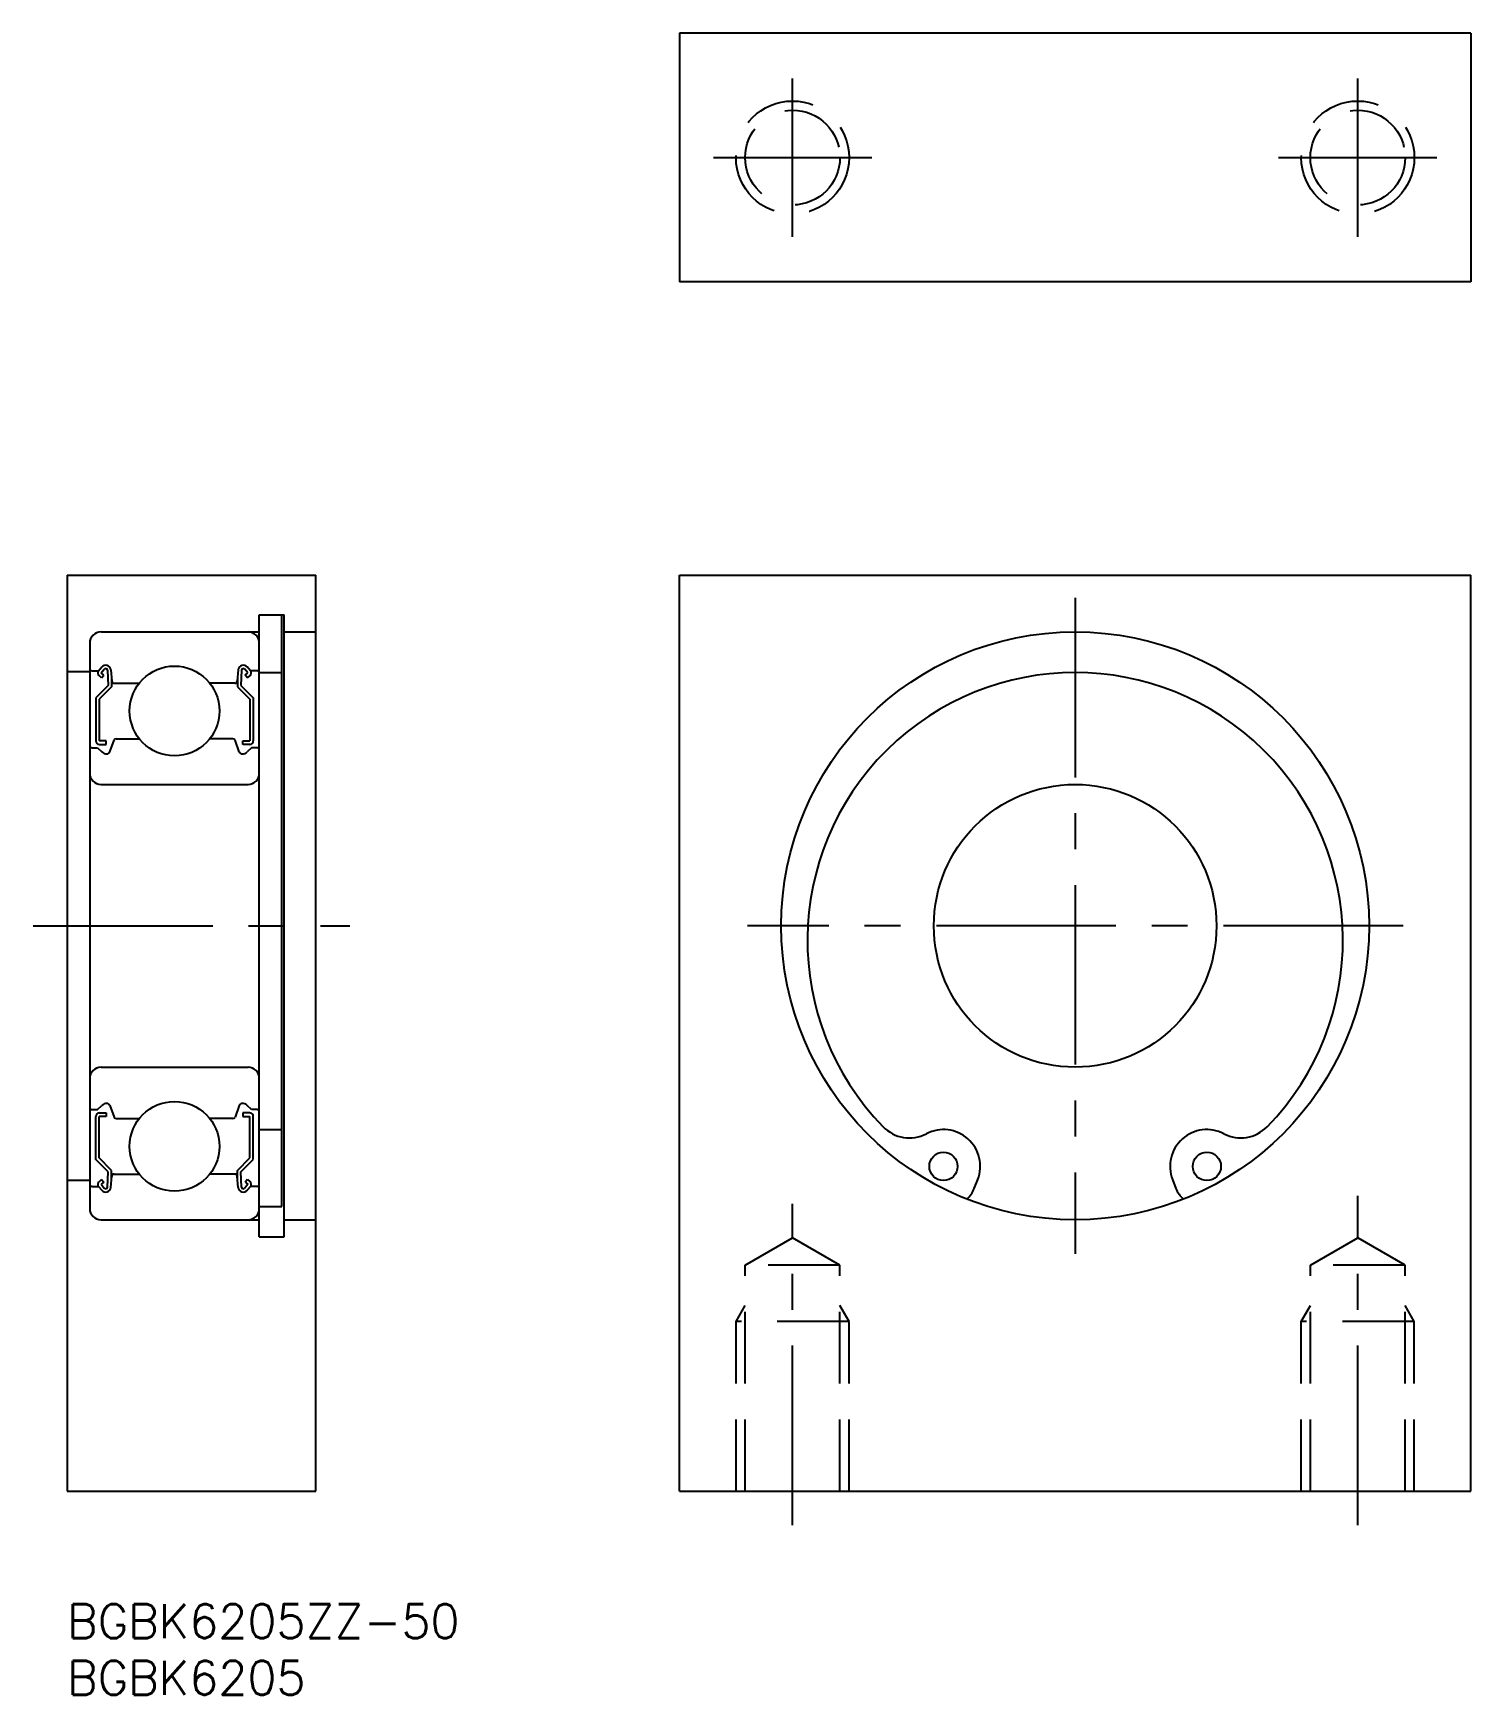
# Model space of a CAD drawing. Extents: x -3 to 124, y -8 to 139.
import ezdxf

# ---------------------------------------------------------------- set-up
doc = ezdxf.new("R2010")
doc.units = 0
doc.header["$LTSCALE"] = 0.5
doc.linetypes.add('CENTER', pattern=[50.8, 31.75, -6.35, 6.35, -6.35])
doc.linetypes.add('DASHED', pattern=[19.05, 12.7, -6.35])
for name, color, linetype in [('MSM_CENTER', 1, 'CENTER'), ('MSM_CONTINUOUS', 7, 'CONTINUOUS'), ('MSM_DASHED', 4, 'DASHED'), ('MSM_PART_NUMBER', 7, 'CONTINUOUS')]:
    doc.layers.add(name, color=color, linetype=linetype)
doc.styles.get("Standard").update_dxf_attribs({"font": 'txt.shx', "height": 3, "bigfont": 'bigfont.shx'})

# ---------------------------------------------------------------- blocks, each defined once
blk = doc.blocks.new('*U4')
at = {"layer": 'MSM_PART_NUMBER'}
blk.add_text('BGBK6205ZZ-50', height=3, dxfattribs=at).set_placement((0, -3))
blk = doc.blocks.new('*U5')
at = {"layer": 'MSM_PART_NUMBER'}
blk.add_text('BGBK6205', height=3, dxfattribs=at).set_placement((0, -8))

msp = doc.modelspace()

# ---------------------------------------------------------------- linework, layer by layer
at = {"layer": 'MSM_CENTER'}
for p, q in [((64.17, 120.94), (64.17, 134.94)), ((114.17, 120.94), (114.17, 134.94)), ((57.17, 127.94), (71.17, 127.94)), ((107.17, 127.94), (121.17, 127.94)), ((89.17, 89), (89.17, 31)), ((-3, 60), (25, 60)), ((118.17, 60), (60.17, 60)), ((64.17, 7), (64.17, 35.42)), ((114.17, 7), (114.17, 36.11))]:
    msp.add_line(p, q, dxfattribs=at)
at = {"layer": 'MSM_CONTINUOUS'}
for p, q in [((54.17, 138.94), (54.17, 116.94)), ((124.17, 138.94), (54.17, 138.94)), ((124.17, 138.94), (124.17, 116.94)), ((124.17, 116.94), (54.17, 116.94)), ((0, 91), (0, 10)), ((0, 91), (22, 91)), ((22, 10), (22, 91)), ((54.17, 10), (54.17, 91)), ((54.17, 91), (124.17, 91)), ((124.17, 10), (124.17, 91)), ((17, 32.5), (17, 87.5)), ((17, 87.5), (19.2, 87.5)), ((19, 35.18), (19, 87.5)), ((19.2, 32.5), (19.2, 87.5)), ((3, 86), (17, 86)), ((19.2, 86), (22, 86)), ((2, 85), (2, 35)), ((0, 82.5), (2, 82.5)), ((2.2, 82.55), (2.78, 82.55)), ((2.78, 82.55), (3.06, 82.89)), ((3.01, 82.36), (3.29, 82.69)), ((3.24, 82.16), (3.01, 82.36)), ((3.57, 82.6), (3.63, 81.25)), ((3.87, 82.63), (3.96, 81.63)), ((15.13, 82.63), (15.04, 81.63)), ((15.43, 82.6), (15.37, 81.25)), ((15.99, 82.36), (15.71, 82.69)), ((15.76, 82.16), (15.99, 82.36)), ((16.22, 82.55), (15.94, 82.89)), ((16.8, 82.55), (16.22, 82.55)), ((16.99, 82.4), (18.99, 82.4)), ((3.63, 81.25), (2.53, 80.15)), ((3.05, 81.93), (2.82, 82.13)), ((3.93, 81.13), (2.83, 80.03)), ((3.05, 81.93), (3.24, 82.16)), ((3.93, 81.98), (3.93, 81.13)), ((4.16, 81.45), (6.38, 81.45)), ((14.84, 81.45), (12.62, 81.45)), ((15.07, 81.98), (15.07, 81.13)), ((15.07, 81.13), (16.17, 80.03)), ((15.37, 81.25), (16.47, 80.15)), ((15.95, 81.93), (15.76, 82.16)), ((15.95, 81.93), (16.18, 82.13)), ((2.53, 80.15), (2.53, 76.35)), ((2.83, 80.03), (2.83, 76.35)), ((16.17, 80.03), (16.17, 76.35)), ((16.47, 80.15), (16.47, 76.35)), ((3.78, 75.4), (4.15, 76.42)), ((4.34, 76.55), (6.38, 76.55)), ((14.66, 76.55), (12.62, 76.55)), ((15.22, 75.4), (14.85, 76.42)), ((2.2, 75.75), (2.7, 75.75)), ((2.7, 75.75), (3.07, 75.38)), ((3.45, 76.35), (2.83, 76.35)), ((2.83, 76.05), (3.45, 76.05)), ((3.45, 76.05), (3.45, 76.35)), ((15.55, 76.35), (16.17, 76.35)), ((15.55, 76.05), (15.55, 76.35)), ((16.17, 76.05), (15.55, 76.05)), ((16.3, 75.75), (15.93, 75.38)), ((16.8, 75.75), (16.3, 75.75)), ((3, 72.5), (16, 72.5)), ((3, 47.5), (16, 47.5)), ((2.7, 43.75), (3.07, 44.12)), ((3.78, 44.1), (4.15, 43.08)), ((15.22, 44.1), (14.85, 43.08)), ((16.3, 43.75), (15.93, 44.12)), ((2.2, 43.75), (2.7, 43.75)), ((2.53, 39.35), (2.53, 43.15)), ((2.83, 43.45), (3.45, 43.45)), ((2.83, 39.47), (2.83, 43.15)), ((3.45, 43.15), (2.83, 43.15)), ((3.45, 43.45), (3.45, 43.15)), ((4.34, 42.95), (6.38, 42.95)), ((14.66, 42.95), (12.62, 42.95)), ((16.17, 43.45), (15.55, 43.45)), ((15.55, 43.45), (15.55, 43.15)), ((15.55, 43.15), (16.17, 43.15)), ((16.17, 39.47), (16.17, 43.15)), ((16.8, 43.75), (16.3, 43.75)), ((16.47, 39.35), (16.47, 43.15)), ((16.99, 41.98), (18.99, 41.98)), ((3.63, 38.25), (2.53, 39.35)), ((3.93, 38.37), (2.83, 39.47)), ((3.57, 36.9), (3.63, 38.25)), ((3.93, 37.52), (3.93, 38.37)), ((15.07, 38.37), (16.17, 39.47)), ((15.07, 37.52), (15.07, 38.37)), ((15.37, 38.25), (16.47, 39.35)), ((15.43, 36.9), (15.37, 38.25)), ((0, 37.5), (2, 37.5)), ((2.2, 36.95), (2.78, 36.95)), ((2.78, 36.95), (3.06, 36.61)), ((3.05, 37.57), (2.82, 37.37)), ((3.24, 37.34), (3.01, 37.14)), ((3.01, 37.14), (3.29, 36.81)), ((3.05, 37.57), (3.24, 37.34)), ((3.87, 36.87), (3.96, 37.87)), ((4.16, 38.05), (6.38, 38.05)), ((14.84, 38.05), (12.62, 38.05)), ((15.13, 36.87), (15.04, 37.87)), ((15.99, 37.14), (15.71, 36.81)), ((15.95, 37.57), (15.76, 37.34)), ((15.76, 37.34), (15.99, 37.14)), ((16.22, 36.95), (15.94, 36.61)), ((15.95, 37.57), (16.18, 37.37)), ((16.8, 36.95), (16.22, 36.95)), ((80.25, 36.78), (80.55, 37.57)), ((97.78, 37.57), (98.08, 36.78)), ((3, 34), (17, 34)), ((6.55, 34), (6.55, 34)), ((16.99, 35.18), (18.99, 35.18)), ((19.2, 34), (22, 34)), ((17, 32.5), (19.2, 32.5)), ((0, 10), (22, 10)), ((54.17, 10), (124.17, 10))]:
    msp.add_line(p, q, dxfattribs=at)
for centre, radius in [((89.17, 60), 26), ((89.17, 60), 26), ((9.5, 79), 3.97), ((89.17, 60), 12.5), ((9.5, 40.5), 3.97), ((77.52, 38.73), 1.25), ((100.82, 38.73), 1.25)]:
    msp.add_circle(centre, radius, dxfattribs=at)
for centre, radius, start, end in [((3, 85), 1, 90, 180), ((16, 85), 1, 0, 90), ((2.2, 82.75), 0.2, 180, 270), ((3.01, 82.36), 0.3, 139.9105, 229.9992), ((3.41, 82.59), 0.46, 4.9869, 139.9105), ((3.41, 82.59), 0.16, 2.3754, 139.9946), ((15.59, 82.59), 0.46, 40.0895, 175.0131), ((15.59, 82.59), 0.16, 40.0054, 177.6246), ((15.99, 82.36), 0.3, 310.0008, 40.0895), ((16.8, 82.75), 0.2, 270, 0), ((89.17, 58.72), 23.68, 315.8423, 224.1577), ((4.16, 81.65), 0.2, 184.9869, 270), ((14.84, 81.65), 0.2, 270, 355.0131), ((4.34, 76.35), 0.2, 90, 160.0304), ((14.66, 76.35), 0.2, 19.9696, 90), ((2.2, 75.55), 0.2, 90, 180), ((2.83, 76.35), 0.3, 180, 270), ((3.5, 75.8), 0.6, 225.0023, 272.8279), ((3.5, 75.5), 0.3, 275.2725, 340.0304), ((15.5, 75.5), 0.3, 199.9696, 264.7275), ((15.5, 75.8), 0.6, 267.1721, 314.9977), ((16.17, 76.35), 0.3, 270, 0), ((16.8, 75.55), 0.2, 0, 90), ((3, 73.5), 1, 180, 270), ((16, 73.5), 1, 270, 0), ((3, 46.5), 1, 90, 180), ((16, 46.5), 1, 0, 90), ((3.5, 43.7), 0.6, 87.1721, 134.9977), ((3.5, 44), 0.3, 19.9696, 84.7275), ((15.5, 44), 0.3, 95.2725, 160.0304), ((15.5, 43.7), 0.6, 45.0023, 92.8279), ((2.2, 43.95), 0.2, 180, 270), ((2.83, 43.15), 0.3, 90, 180), ((4.34, 43.15), 0.2, 199.9696, 270), ((14.66, 43.15), 0.2, 270, 340.0304), ((16.17, 43.15), 0.3, 0, 90), ((16.8, 43.95), 0.2, 270, 0), ((74.51, 44.5), 3.25, 224.1577, 297.5203), ((77.52, 38.73), 3.25, 338.9897, 117.5203), ((100.82, 38.73), 3.25, 62.4797, 201.0103), ((103.82, 44.5), 3.25, 242.4797, 315.8423), ((2.2, 36.75), 0.2, 90, 180), ((3.01, 37.14), 0.3, 130.0008, 220.0895), ((3.41, 36.91), 0.46, 220.0895, 355.0131), ((3.41, 36.91), 0.16, 220.0054, 357.6246), ((4.16, 37.85), 0.2, 90, 175.0131), ((14.84, 37.85), 0.2, 4.9869, 90), ((15.59, 36.91), 0.46, 184.9869, 319.9105), ((15.59, 36.91), 0.16, 182.3754, 319.9946), ((15.99, 37.14), 0.3, 319.9105, 49.9992), ((16.8, 36.75), 0.2, 0, 90), ((77.91, 37.68), 2.5, 312.2731, 338.9897), ((100.42, 37.68), 2.5, 201.0103, 227.7269), ((3, 35), 1, 180, 270), ((16, 35), 1, 270, 0)]:
    msp.add_arc(centre, radius, start, end, dxfattribs=at)
at = {"layer": 'MSM_DASHED'}
for p, q in [((59.98, 30), (64.17, 32.42)), ((68.35, 30), (64.17, 32.42)), ((109.98, 30), (114.17, 32.42)), ((118.35, 30), (114.17, 32.42)), ((68.35, 30), (59.98, 30)), ((59.98, 10), (59.98, 30)), ((68.35, 10), (68.35, 30)), ((118.35, 30), (109.98, 30)), ((109.98, 10), (109.98, 30)), ((118.35, 10), (118.35, 30)), ((59.17, 25), (59.98, 26.41)), ((69.17, 25), (59.17, 25)), ((59.17, 10), (59.17, 25)), ((69.17, 25), (68.35, 26.41)), ((69.17, 10), (69.17, 25)), ((109.17, 25), (109.98, 26.41)), ((119.17, 25), (109.17, 25)), ((109.17, 10), (109.17, 25)), ((119.17, 25), (118.35, 26.41)), ((119.17, 10), (119.17, 25))]:
    msp.add_line(p, q, dxfattribs=at)
for centre, radius in [((64.17, 127.94), 5), ((114.17, 127.94), 5), ((64.17, 127.94), 4.19), ((114.17, 127.94), 4.19)]:
    msp.add_circle(centre, radius, dxfattribs=at)

# ---------------------------------------------------------------- block references
at = {"layer": 'MSM_CONTINUOUS'}
for name in ['*U4', '*U5']:
    msp.add_blockref(name, (0, 0), dxfattribs=at)

doc.saveas('drawing.dxf')
